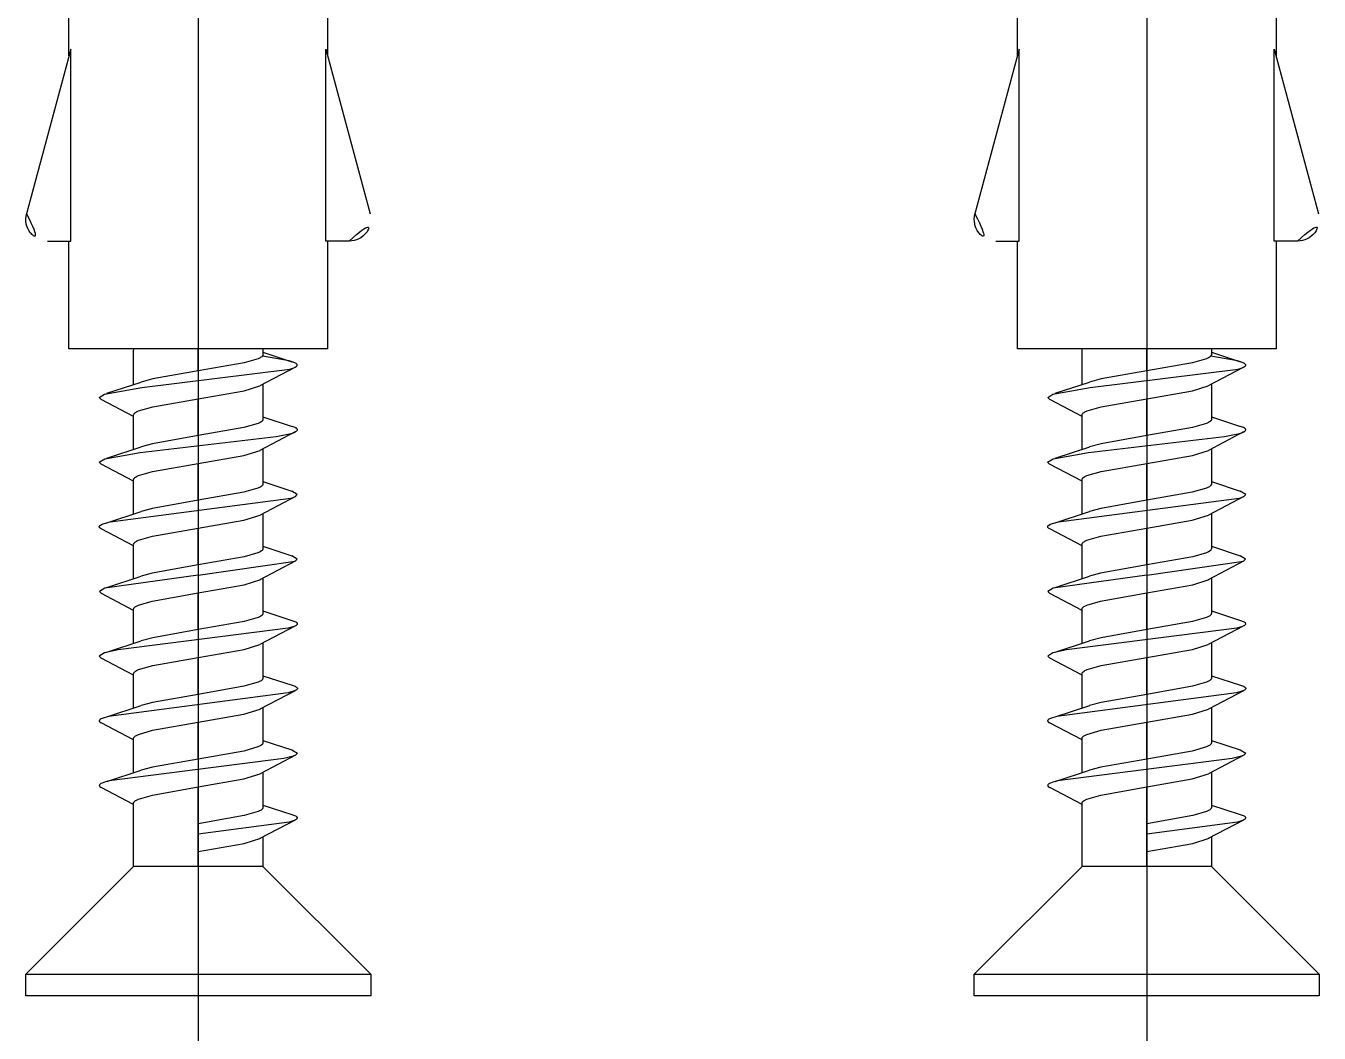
# Model space of a CAD drawing. Extents: x 16296677030 to 16296678045, y -37409617949 to -37409617205.
# Drawn here: x 16296677206.31 to 16296677236.31, y -37409617334.75 to -37409617311.39 of the extents above; entities that cross this region are included whole.
import ezdxf

# ---------------------------------------------------------------- set-up
doc = ezdxf.new("R2010")
doc.units = 0
doc.header["$LTSCALE"] = 10
doc.header["$MEASUREMENT"] = 0
doc.linetypes.add('CENTER', pattern=[50.8, 31.75, -6.35, 6.35, -6.35])
doc.layers.get('0').update_dxf_attribs({"linetype": 'CONTINUOUS'})
doc.layers.add('IGES_LEVEL_0_-_VISIBLE', color=253, linetype='CONTINUOUS')
doc.layers.add('IGES_LEVEL_0_-_VISIBLETAN2', color=253, linetype='CONTINUOUS')

msp = doc.modelspace()

# ---------------------------------------------------------------- linework, layer by layer
at = {"color": 1, "linetype": 'CENTER'}
for p, q in [((16296677210.305361, -37409617283.885437), (16296677210.305361, -37409617379.27626)), ((16296677232.305361, -37409617283.885437), (16296677232.305361, -37409617379.27626))]:
    msp.add_line(p, q, dxfattribs=at)
at = {"layer": 'IGES_LEVEL_0_-_VISIBLE', "color": 0}
for p, q in [((16296677207.305361, -37409617312.087547), (16296677207.305361, -37409617307.885437)), ((16296677229.305361, -37409617312.087547), (16296677229.305361, -37409617307.885437)), ((16296677213.305361, -37409617309.885437), (16296677213.305361, -37409617312.087563)), ((16296677235.305361, -37409617309.885437), (16296677235.305361, -37409617312.087563)), ((16296677207.347321, -37409617311.930962), (16296677206.322399, -37409617315.756027)), ((16296677207.347321, -37409617316.385437), (16296677207.347321, -37409617311.930962)), ((16296677213.263399, -37409617311.930962), (16296677214.288321, -37409617315.756027)), ((16296677213.263399, -37409617316.385437), (16296677213.263399, -37409617311.930962)), ((16296677229.347321, -37409617311.930962), (16296677228.322399, -37409617315.756027)), ((16296677229.347321, -37409617316.385437), (16296677229.347321, -37409617311.930962)), ((16296677235.263399, -37409617311.930962), (16296677236.288321, -37409617315.756027)), ((16296677235.263399, -37409617316.385437), (16296677235.263399, -37409617311.930962)), ((16296677206.805361, -37409617316.385468), (16296677207.347321, -37409617316.385437)), ((16296677207.305361, -37409617318.885437), (16296677207.305361, -37409617316.385437)), ((16296677213.805361, -37409617316.385452), (16296677213.263399, -37409617316.385437)), ((16296677213.305361, -37409617316.385437), (16296677213.305361, -37409617318.885437)), ((16296677228.805361, -37409617316.385468), (16296677229.347321, -37409617316.385437)), ((16296677229.305361, -37409617318.885437), (16296677229.305361, -37409617316.385437)), ((16296677235.805361, -37409617316.385452), (16296677235.263399, -37409617316.385437)), ((16296677235.305361, -37409617316.385437), (16296677235.305361, -37409617318.885437)), ((16296677213.305361, -37409617318.885437), (16296677207.305361, -37409617318.885437)), ((16296677208.805361, -37409617319.713257), (16296677208.805361, -37409617318.917427)), ((16296677208.80537, -37409617318.917068), (16296677208.81881, -37409617318.885437)), ((16296677211.805361, -37409617318.885437), (16296677211.805361, -37409617319.020447)), ((16296677211.805361, -37409617318.961937), (16296677212.478279, -37409617319.181)), ((16296677235.305361, -37409617318.885437), (16296677229.305361, -37409617318.885437)), ((16296677230.805361, -37409617319.713257), (16296677230.805361, -37409617318.917427)), ((16296677230.80537, -37409617318.917068), (16296677230.81881, -37409617318.885437)), ((16296677233.805361, -37409617318.885437), (16296677233.805361, -37409617319.020447)), ((16296677233.805361, -37409617318.961937), (16296677234.478279, -37409617319.181)), ((16296677212.540819, -37409617319.315979), (16296677211.73399, -37409617319.740761)), ((16296677234.540819, -37409617319.315979), (16296677233.733999, -37409617319.740761)), ((16296677208.18289, -37409617319.915207), (16296677208.97909, -37409617319.654869)), ((16296677230.18289, -37409617319.915207), (16296677230.97909, -37409617319.654869)), ((16296677211.805361, -37409617319.702667), (16296677211.805361, -37409617320.520432)), ((16296677233.805361, -37409617319.702667), (16296677233.805361, -37409617320.520432)), ((16296677208.805361, -37409617320.452507), (16296677208.05525, -37409617320.058197)), ((16296677230.805361, -37409617320.452507), (16296677230.05525, -37409617320.058197)), ((16296677208.805361, -37409617321.213478), (16296677208.805361, -37409617320.417442)), ((16296677211.805361, -37409617320.462418), (16296677212.47896, -37409617320.681877)), ((16296677230.805361, -37409617321.213478), (16296677230.805361, -37409617320.417442)), ((16296677233.805361, -37409617320.462418), (16296677234.47896, -37409617320.681877)), ((16296677212.549971, -37409617320.811501), (16296677211.73609, -37409617321.239281)), ((16296677234.549971, -37409617320.811501), (16296677233.73609, -37409617321.239281)), ((16296677208.183701, -37409617321.415619), (16296677208.983259, -37409617321.153519)), ((16296677230.183701, -37409617321.415619), (16296677230.983259, -37409617321.153519)), ((16296677211.805361, -37409617321.202347), (16296677211.805361, -37409617322.020439)), ((16296677233.805361, -37409617321.202347), (16296677233.805361, -37409617322.020439)), ((16296677208.805361, -37409617321.952957), (16296677208.051571, -37409617321.557449)), ((16296677230.805361, -37409617321.952957), (16296677230.051571, -37409617321.557449)), ((16296677208.805361, -37409617322.712898), (16296677208.805361, -37409617321.917427)), ((16296677211.805361, -37409617321.962151), (16296677212.47368, -37409617322.180397)), ((16296677230.805361, -37409617322.712898), (16296677230.805361, -37409617321.917427)), ((16296677233.805361, -37409617321.962151), (16296677234.47368, -37409617322.180397)), ((16296677212.557819, -37409617322.308563), (16296677211.73831, -37409617322.738922)), ((16296677234.557819, -37409617322.308563), (16296677233.738319, -37409617322.738922)), ((16296677208.181391, -37409617322.915878), (16296677208.98115, -37409617322.653709)), ((16296677230.181391, -37409617322.915878), (16296677230.98115, -37409617322.653709)), ((16296677211.805361, -37409617322.703217), (16296677211.805361, -37409617323.520439)), ((16296677233.805361, -37409617322.703217), (16296677233.805361, -37409617323.520439)), ((16296677208.805361, -37409617323.453789), (16296677208.05546, -37409617323.059486)), ((16296677230.805361, -37409617323.453789), (16296677230.05547, -37409617323.059486)), ((16296677208.805361, -37409617324.212822), (16296677208.805361, -37409617323.417442)), ((16296677211.805361, -37409617323.461807), (16296677212.47604, -37409617323.680351)), ((16296677230.805361, -37409617324.212822), (16296677230.805361, -37409617323.417442)), ((16296677233.805361, -37409617323.461807), (16296677234.47604, -37409617323.680351)), ((16296677210.305361, -37409617324.135437), (16296677212.553129, -37409617323.809402)), ((16296677212.55402, -37409617323.80941), (16296677211.73448, -37409617324.240768)), ((16296677232.30537, -37409617324.135437), (16296677234.553129, -37409617323.809402)), ((16296677234.55402, -37409617323.80941), (16296677233.73448, -37409617324.240768)), ((16296677210.305361, -37409617324.135437), (16296677208.13726, -37409617324.430023)), ((16296677208.18215, -37409617324.415413), (16296677208.979259, -37409617324.154343)), ((16296677232.30537, -37409617324.135437), (16296677230.13726, -37409617324.430023)), ((16296677230.18215, -37409617324.415413), (16296677230.979259, -37409617324.154343)), ((16296677211.805361, -37409617324.202942), (16296677211.805361, -37409617325.020447)), ((16296677233.805361, -37409617324.202942), (16296677233.805361, -37409617325.020447)), ((16296677208.805361, -37409617324.95369), (16296677208.056311, -37409617324.559563)), ((16296677230.805361, -37409617324.95369), (16296677230.056311, -37409617324.559563)), ((16296677208.805361, -37409617325.713257), (16296677208.805361, -37409617324.917427)), ((16296677211.805361, -37409617324.961937), (16296677212.478279, -37409617325.181)), ((16296677230.805361, -37409617325.713257), (16296677230.805361, -37409617324.917427)), ((16296677233.805361, -37409617324.961937), (16296677234.478279, -37409617325.181)), ((16296677212.54216, -37409617325.315277), (16296677211.73399, -37409617325.740761)), ((16296677234.54217, -37409617325.315277), (16296677233.733999, -37409617325.740761)), ((16296677208.18281, -37409617325.915237), (16296677208.97909, -37409617325.654869)), ((16296677230.18281, -37409617325.915237), (16296677230.97909, -37409617325.654869)), ((16296677211.805361, -37409617325.702667), (16296677211.805361, -37409617326.520432)), ((16296677233.805361, -37409617325.702667), (16296677233.805361, -37409617326.520432)), ((16296677208.805361, -37409617326.452507), (16296677208.05525, -37409617326.058197)), ((16296677230.805361, -37409617326.452507), (16296677230.05525, -37409617326.058197)), ((16296677208.805361, -37409617327.213478), (16296677208.805361, -37409617326.417442)), ((16296677211.805361, -37409617326.462418), (16296677212.47896, -37409617326.681877)), ((16296677230.805361, -37409617327.213478), (16296677230.805361, -37409617326.417442)), ((16296677233.805361, -37409617326.462418), (16296677234.47896, -37409617326.681877)), ((16296677212.54949, -37409617326.811752), (16296677211.73609, -37409617327.239281)), ((16296677234.54949, -37409617326.811752), (16296677233.73609, -37409617327.239281)), ((16296677208.183821, -37409617327.415581), (16296677208.983259, -37409617327.153519)), ((16296677230.183821, -37409617327.415581), (16296677230.983259, -37409617327.153519)), ((16296677211.805361, -37409617327.202347), (16296677211.805361, -37409617328.020439)), ((16296677233.805361, -37409617327.202347), (16296677233.805361, -37409617328.020439)), ((16296677208.805361, -37409617327.952957), (16296677208.051571, -37409617327.557449)), ((16296677230.805361, -37409617327.952957), (16296677230.051571, -37409617327.557449)), ((16296677208.805361, -37409617328.712898), (16296677208.805361, -37409617327.917427)), ((16296677211.805361, -37409617327.962151), (16296677212.47368, -37409617328.180397)), ((16296677230.805361, -37409617328.712898), (16296677230.805361, -37409617327.917427)), ((16296677233.805361, -37409617327.962151), (16296677234.47368, -37409617328.180397)), ((16296677212.558109, -37409617328.308411), (16296677211.73831, -37409617328.738922)), ((16296677234.558109, -37409617328.308411), (16296677233.738319, -37409617328.738922)), ((16296677208.1817, -37409617328.915779), (16296677208.98115, -37409617328.653709)), ((16296677230.181709, -37409617328.915779), (16296677230.98115, -37409617328.653709)), ((16296677211.805361, -37409617328.703217), (16296677211.805361, -37409617329.520432)), ((16296677233.805361, -37409617328.703217), (16296677233.805361, -37409617329.520432)), ((16296677208.805361, -37409617329.453789), (16296677208.05546, -37409617329.059486)), ((16296677230.805361, -37409617329.453789), (16296677230.05547, -37409617329.059486)), ((16296677208.805361, -37409617330.885437), (16296677208.805361, -37409617329.417442)), ((16296677211.805361, -37409617329.461807), (16296677212.47604, -37409617329.680351)), ((16296677230.805361, -37409617330.885437), (16296677230.805361, -37409617329.417442)), ((16296677233.805361, -37409617329.461807), (16296677234.47604, -37409617329.680351)), ((16296677210.305361, -37409617329.895439), (16296677210.305889, -37409617330.135437)), ((16296677210.305361, -37409617330.542427), (16296677210.305361, -37409617329.895439)), ((16296677212.55402, -37409617329.80941), (16296677211.73448, -37409617330.240768)), ((16296677232.305361, -37409617329.895439), (16296677232.305889, -37409617330.135437)), ((16296677232.305361, -37409617330.542427), (16296677232.305361, -37409617329.895439)), ((16296677234.55402, -37409617329.80941), (16296677233.73448, -37409617330.240768)), ((16296677210.305889, -37409617330.135437), (16296677210.305361, -37409617330.542427)), ((16296677232.305889, -37409617330.135437), (16296677232.305361, -37409617330.542427)), ((16296677211.805361, -37409617330.202942), (16296677211.805361, -37409617330.885437)), ((16296677233.805361, -37409617330.202942), (16296677233.805361, -37409617330.885437)), ((16296677206.305361, -37409617333.385437), (16296677208.805361, -37409617330.885437)), ((16296677210.305361, -37409617330.885437), (16296677208.805361, -37409617330.885437)), ((16296677211.805361, -37409617330.885437), (16296677210.305361, -37409617330.885437)), ((16296677211.805361, -37409617330.885437), (16296677214.305361, -37409617333.385437)), ((16296677228.305361, -37409617333.385437), (16296677230.805361, -37409617330.885437)), ((16296677232.305361, -37409617330.885437), (16296677230.805361, -37409617330.885437)), ((16296677233.805361, -37409617330.885437), (16296677232.305361, -37409617330.885437)), ((16296677233.805361, -37409617330.885437), (16296677236.305361, -37409617333.385437)), ((16296677206.305361, -37409617333.885437), (16296677206.305361, -37409617333.385437)), ((16296677206.305361, -37409617333.385437), (16296677214.305361, -37409617333.385437)), ((16296677214.305361, -37409617333.385437), (16296677214.305361, -37409617333.885437)), ((16296677228.305361, -37409617333.885437), (16296677228.305361, -37409617333.385437)), ((16296677228.305361, -37409617333.385437), (16296677236.305361, -37409617333.385437)), ((16296677236.305361, -37409617333.385437), (16296677236.305361, -37409617333.885437)), ((16296677214.305361, -37409617333.885437), (16296677206.305361, -37409617333.885437)), ((16296677236.305361, -37409617333.885437), (16296677228.305361, -37409617333.885437))]:
    msp.add_line(p, q, dxfattribs=at)
for points in [[(16296677208.131041, -37409617319.931892), (16296677208.99192, -37409617319.780731), (16296677212.42944, -37409617319.354156), (16296677212.495211, -37409617319.334137), (16296677212.55825, -37409617319.307083), (16296677212.575701, -37409617319.296837), (16296677212.583799, -37409617319.290779), (16296677212.591221, -37409617319.283783), (16296677212.594851, -37409617319.279533), (16296677212.598, -37409617319.274986), (16296677212.601299, -37409617319.267677), (16296677212.60191, -37409617319.265137), (16296677212.60227, -37409617319.26149), (16296677212.6021, -37409617319.257782), (16296677212.601431, -37409617319.254066), (16296677212.600321, -37409617319.250389), (16296677212.598829, -37409617319.246773), (16296677212.597, -37409617319.243263), (16296677212.59251, -37409617319.23674), (16296677212.585581, -37409617319.229553), (16296677212.577709, -37409617319.223549), (16296677212.56031, -37409617319.213753), (16296677212.506399, -37409617319.190239), (16296677212.412371, -37409617319.161987), (16296677211.791241, -37409617319.053337)], [(16296677211.805361, -37409617319.020447), (16296677211.80534, -37409617319.021843), (16296677211.80467, -37409617319.027733), (16296677211.80311, -37409617319.033577), (16296677211.800659, -37409617319.039436), (16296677211.797331, -37409617319.045273), (16296677211.793119, -37409617319.051079), (16296677211.78804, -37409617319.056877), (16296677211.77528, -37409617319.068459), (16296677211.759121, -37409617319.079987), (16296677211.73959, -37409617319.091492), (16296677211.690651, -37409617319.114449), (16296677211.370199, -37409617319.20694), (16296677210.305361, -37409617319.395439)], [(16296677230.131041, -37409617319.931892), (16296677230.99192, -37409617319.780731), (16296677234.42944, -37409617319.354156), (16296677234.495211, -37409617319.334137), (16296677234.55825, -37409617319.307083), (16296677234.575701, -37409617319.296837), (16296677234.583799, -37409617319.290779), (16296677234.591221, -37409617319.283783), (16296677234.594851, -37409617319.279533), (16296677234.598, -37409617319.274986), (16296677234.601299, -37409617319.267677), (16296677234.60191, -37409617319.265137), (16296677234.60227, -37409617319.26149), (16296677234.6021, -37409617319.257782), (16296677234.601431, -37409617319.254066), (16296677234.600321, -37409617319.250389), (16296677234.598829, -37409617319.246773), (16296677234.597, -37409617319.243263), (16296677234.59251, -37409617319.23674), (16296677234.585581, -37409617319.229553), (16296677234.577709, -37409617319.223549), (16296677234.56031, -37409617319.213753), (16296677234.506399, -37409617319.190239), (16296677234.412371, -37409617319.161987), (16296677233.791241, -37409617319.053337)], [(16296677233.805361, -37409617319.020447), (16296677233.80534, -37409617319.021843), (16296677233.80467, -37409617319.027733), (16296677233.80311, -37409617319.033577), (16296677233.800659, -37409617319.039436), (16296677233.797331, -37409617319.045273), (16296677233.793119, -37409617319.051079), (16296677233.78804, -37409617319.056877), (16296677233.77528, -37409617319.068459), (16296677233.759121, -37409617319.079987), (16296677233.73959, -37409617319.091492), (16296677233.690651, -37409617319.114449), (16296677233.370199, -37409617319.20694), (16296677232.305361, -37409617319.395439)], [(16296677210.305361, -37409617319.395439), (16296677209.252131, -37409617319.581268), (16296677208.97756, -37409617319.654922)], [(16296677232.305361, -37409617319.395439), (16296677231.252131, -37409617319.581268), (16296677230.97756, -37409617319.654922)], [(16296677208.05584, -37409617320.058182), (16296677208.008551, -37409617320.010437), (16296677208.13047, -37409617319.932068)], [(16296677210.305361, -37409617320.042427), (16296677211.370199, -37409617319.853943), (16296677211.735029, -37409617319.740929)], [(16296677230.05584, -37409617320.058182), (16296677230.008551, -37409617320.010437), (16296677230.13047, -37409617319.932068)], [(16296677232.305361, -37409617320.042427), (16296677233.370199, -37409617319.853943), (16296677233.735029, -37409617319.740929)], [(16296677208.805361, -37409617320.417511), (16296677208.80582, -37409617320.41153), (16296677208.80722, -37409617320.405563), (16296677208.809549, -37409617320.399597), (16296677208.812799, -37409617320.393646), (16296677208.816971, -37409617320.387711), (16296677208.822041, -37409617320.38179), (16296677208.834909, -37409617320.369957), (16296677208.85133, -37409617320.35817), (16296677208.871269, -37409617320.346397), (16296677208.921471, -37409617320.322884), (16296677209.252131, -37409617320.228271), (16296677210.305361, -37409617320.042427)], [(16296677230.805361, -37409617320.417511), (16296677230.80582, -37409617320.41153), (16296677230.80722, -37409617320.405563), (16296677230.809549, -37409617320.399597), (16296677230.812799, -37409617320.393646), (16296677230.816971, -37409617320.387711), (16296677230.822041, -37409617320.38179), (16296677230.834909, -37409617320.369957), (16296677230.85133, -37409617320.35817), (16296677230.871269, -37409617320.346397), (16296677230.921471, -37409617320.322884), (16296677231.252131, -37409617320.228271), (16296677232.305361, -37409617320.042427)], [(16296677211.805361, -37409617320.520432), (16296677211.804899, -37409617320.52639), (16296677211.80352, -37409617320.532333), (16296677211.80122, -37409617320.538261), (16296677211.79801, -37409617320.544167), (16296677211.793909, -37409617320.550056), (16296677211.7889, -37409617320.555946), (16296677211.776239, -37409617320.567673), (16296677211.760059, -37409617320.579353), (16296677211.740431, -37409617320.591011), (16296677211.69101, -37409617320.614273), (16296677211.36529, -37409617320.708054), (16296677210.305361, -37409617320.895439)], [(16296677233.805361, -37409617320.520432), (16296677233.804899, -37409617320.52639), (16296677233.80352, -37409617320.532333), (16296677233.80122, -37409617320.538261), (16296677233.798019, -37409617320.544167), (16296677233.793909, -37409617320.550056), (16296677233.7889, -37409617320.555946), (16296677233.776239, -37409617320.567673), (16296677233.760059, -37409617320.579353), (16296677233.740431, -37409617320.591011), (16296677233.69101, -37409617320.614273), (16296677233.36529, -37409617320.708054), (16296677232.305361, -37409617320.895439)], [(16296677208.134689, -37409617321.431236), (16296677208.95435, -37409617321.285492), (16296677212.11068, -37409617320.919647), (16296677212.45969, -37409617320.844437), (16296677212.50992, -37409617320.828163), (16296677212.558611, -37409617320.807457), (16296677212.5793, -37409617320.795441), (16296677212.58847, -37409617320.78791), (16296677212.5926, -37409617320.783607), (16296677212.596359, -37409617320.778877), (16296677212.59973, -37409617320.77356), (16296677212.60331, -37409617320.765053), (16296677212.60425, -37409617320.759247), (16296677212.60417, -37409617320.756393), (16296677212.60358, -37409617320.75312), (16296677212.60248, -37409617320.749924), (16296677212.60095, -37409617320.746811), (16296677212.599051, -37409617320.743797), (16296677212.594391, -37409617320.738091), (16296677212.58902, -37409617320.732857), (16296677212.58009, -37409617320.7257), (16296677212.57074, -37409617320.719597), (16296677212.5511, -37409617320.709396), (16296677212.478991, -37409617320.681801)], [(16296677210.305361, -37409617320.895439), (16296677209.24601, -37409617321.082642), (16296677208.98188, -37409617321.15345)], [(16296677230.134689, -37409617321.431236), (16296677230.95435, -37409617321.285492), (16296677234.11068, -37409617320.919647), (16296677234.45969, -37409617320.844437), (16296677234.50992, -37409617320.828163), (16296677234.558611, -37409617320.807457), (16296677234.5793, -37409617320.795441), (16296677234.58847, -37409617320.78791), (16296677234.5926, -37409617320.783607), (16296677234.596359, -37409617320.778877), (16296677234.59973, -37409617320.77356), (16296677234.60331, -37409617320.765053), (16296677234.60425, -37409617320.759247), (16296677234.60417, -37409617320.756393), (16296677234.60358, -37409617320.75312), (16296677234.602489, -37409617320.749924), (16296677234.60095, -37409617320.746811), (16296677234.599051, -37409617320.743797), (16296677234.594391, -37409617320.738091), (16296677234.58902, -37409617320.732857), (16296677234.58009, -37409617320.7257), (16296677234.57074, -37409617320.719597), (16296677234.5511, -37409617320.709396), (16296677234.478991, -37409617320.681801)], [(16296677232.305361, -37409617320.895439), (16296677231.24601, -37409617321.082642), (16296677230.98188, -37409617321.15345)], [(16296677208.051611, -37409617321.557381), (16296677208.00663, -37409617321.510437), (16296677208.134649, -37409617321.431259)], [(16296677210.305361, -37409617321.542427), (16296677211.36529, -37409617321.355042), (16296677211.738001, -37409617321.239326)], [(16296677230.051611, -37409617321.557381), (16296677230.00663, -37409617321.510437), (16296677230.134649, -37409617321.431259)], [(16296677232.305361, -37409617321.542427), (16296677233.36529, -37409617321.355042), (16296677233.738001, -37409617321.239326)], [(16296677208.805361, -37409617321.917427), (16296677208.80583, -37409617321.911499), (16296677208.807211, -37409617321.905579), (16296677208.809509, -37409617321.899673), (16296677208.812719, -37409617321.893768), (16296677208.816839, -37409617321.887878), (16296677208.82185, -37409617321.882004), (16296677208.83453, -37409617321.870262), (16296677208.850731, -37409617321.858559), (16296677208.87039, -37409617321.846878), (16296677208.91987, -37409617321.823547), (16296677209.24601, -37409617321.729637), (16296677210.305361, -37409617321.542427)], [(16296677230.805361, -37409617321.917427), (16296677230.80583, -37409617321.911499), (16296677230.807211, -37409617321.905579), (16296677230.809509, -37409617321.899673), (16296677230.812731, -37409617321.893768), (16296677230.816839, -37409617321.887878), (16296677230.82185, -37409617321.882004), (16296677230.834539, -37409617321.870262), (16296677230.850731, -37409617321.858559), (16296677230.87039, -37409617321.846878), (16296677230.91987, -37409617321.823547), (16296677231.24601, -37409617321.729637), (16296677232.305361, -37409617321.542427)], [(16296677211.805361, -37409617322.020264), (16296677211.80492, -37409617322.026253), (16296677211.803539, -37409617322.032227), (16296677211.80122, -37409617322.038193), (16296677211.79797, -37409617322.044144), (16296677211.79381, -37409617322.050087), (16296677211.788731, -37409617322.056023), (16296677211.775869, -37409617322.067848), (16296677211.75942, -37409617322.079643), (16296677211.73946, -37409617322.091423), (16296677211.68919, -37409617322.114937), (16296677211.357889, -37409617322.209709), (16296677210.305361, -37409617322.395439)], [(16296677233.805361, -37409617322.020264), (16296677233.80492, -37409617322.026253), (16296677233.803539, -37409617322.032227), (16296677233.80122, -37409617322.038193), (16296677233.79797, -37409617322.044144), (16296677233.79381, -37409617322.050087), (16296677233.788731, -37409617322.056023), (16296677233.775869, -37409617322.067848), (16296677233.75942, -37409617322.079643), (16296677233.73946, -37409617322.091423), (16296677233.68919, -37409617322.114937), (16296677233.357889, -37409617322.209709), (16296677232.305361, -37409617322.395439)], [(16296677208.05534, -37409617323.059731), (16296677208.03001, -37409617323.044121), (16296677208.02244, -37409617323.037628), (16296677208.017759, -37409617323.032753), (16296677208.012011, -37409617323.024567), (16296677208.009569, -37409617323.018593), (16296677208.00872, -37409617323.013039), (16296677208.008751, -37409617323.010597), (16296677208.009439, -37409617323.005692), (16296677208.01088, -37409617323.000877), (16296677208.012939, -37409617322.996323), (16296677208.01511, -37409617322.992683), (16296677208.017611, -37409617322.989319), (16296677208.023411, -37409617322.983276), (16296677208.03706, -37409617322.973129), (16296677208.077351, -37409617322.951683), (16296677208.11993, -37409617322.935364), (16296677208.25709, -37409617322.898033), (16296677212.45269, -37409617322.347343), (16296677212.506149, -37409617322.330223), (16296677212.55781, -37409617322.308411)], [(16296677210.305361, -37409617322.395439), (16296677209.24015, -37409617322.583961), (16296677208.98115, -37409617322.653702)], [(16296677212.557819, -37409617322.308403), (16296677212.60252, -37409617322.260437), (16296677212.47366, -37409617322.180473)], [(16296677230.05534, -37409617323.059731), (16296677230.03001, -37409617323.044121), (16296677230.02244, -37409617323.037628), (16296677230.017771, -37409617323.032753), (16296677230.012011, -37409617323.024567), (16296677230.009569, -37409617323.018593), (16296677230.00872, -37409617323.013039), (16296677230.008751, -37409617323.010597), (16296677230.009439, -37409617323.005692), (16296677230.01088, -37409617323.000877), (16296677230.012939, -37409617322.996323), (16296677230.01511, -37409617322.992683), (16296677230.017611, -37409617322.989319), (16296677230.023411, -37409617322.983276), (16296677230.03706, -37409617322.973129), (16296677230.077351, -37409617322.951683), (16296677230.11993, -37409617322.935364), (16296677230.25709, -37409617322.898033), (16296677234.45269, -37409617322.347343), (16296677234.506161, -37409617322.330223), (16296677234.55781, -37409617322.308411)], [(16296677232.305361, -37409617322.395439), (16296677231.24015, -37409617322.583961), (16296677230.98115, -37409617322.653702)], [(16296677234.557819, -37409617322.308403), (16296677234.60253, -37409617322.260437), (16296677234.47366, -37409617322.180473)], [(16296677210.305361, -37409617323.042427), (16296677211.357889, -37409617322.856697), (16296677211.738371, -37409617322.739014)], [(16296677232.305361, -37409617323.042427), (16296677233.357889, -37409617322.856697), (16296677233.738371, -37409617322.739014)], [(16296677208.80538, -37409617323.416237), (16296677208.806021, -37409617323.410378), (16296677208.80755, -37409617323.404533), (16296677208.80998, -37409617323.398697), (16296677208.81329, -37409617323.392883), (16296677208.817471, -37409617323.38707), (16296677208.822531, -37409617323.381271), (16296677208.835239, -37409617323.369698), (16296677208.85137, -37409617323.358147), (16296677208.870859, -37409617323.346619), (16296677208.91975, -37409617323.323593), (16296677209.24015, -37409617323.230957), (16296677210.305361, -37409617323.042427)], [(16296677230.80538, -37409617323.416237), (16296677230.806021, -37409617323.410378), (16296677230.80755, -37409617323.404533), (16296677230.80998, -37409617323.398697), (16296677230.81329, -37409617323.392883), (16296677230.817471, -37409617323.38707), (16296677230.822531, -37409617323.381271), (16296677230.835239, -37409617323.369698), (16296677230.85137, -37409617323.358147), (16296677230.870859, -37409617323.346619), (16296677230.91975, -37409617323.323593), (16296677231.24015, -37409617323.230957), (16296677232.305361, -37409617323.042427)], [(16296677211.805361, -37409617323.523064), (16296677211.804529, -37409617323.528893), (16296677211.80283, -37409617323.534698), (16296677211.800249, -37409617323.540489), (16296677211.79681, -37409617323.546257), (16296677211.792509, -37409617323.552017), (16296677211.78735, -37409617323.557777), (16296677211.7745, -37409617323.569237), (16296677211.738819, -37409617323.592056), (16296677211.69014, -37409617323.614807), (16296677211.37302, -37409617323.706421), (16296677210.305531, -37409617323.895439)], [(16296677233.805361, -37409617323.523064), (16296677233.804529, -37409617323.528893), (16296677233.80283, -37409617323.534698), (16296677233.800249, -37409617323.540489), (16296677233.79681, -37409617323.546257), (16296677233.792509, -37409617323.552017), (16296677233.78735, -37409617323.557777), (16296677233.7745, -37409617323.569237), (16296677233.738819, -37409617323.592056), (16296677233.69014, -37409617323.614807), (16296677233.37302, -37409617323.706421), (16296677232.305531, -37409617323.895439)], [(16296677210.305531, -37409617323.895439), (16296677209.23716, -37409617324.084587), (16296677208.97925, -37409617324.154312)], [(16296677212.553829, -37409617323.809036), (16296677212.60042, -37409617323.760437), (16296677212.47596, -37409617323.680603)], [(16296677232.305531, -37409617323.895439), (16296677231.23716, -37409617324.084587), (16296677230.97925, -37409617324.154312)], [(16296677234.553829, -37409617323.809036), (16296677234.60042, -37409617323.760437), (16296677234.47596, -37409617323.680603)], [(16296677208.13641, -37409617324.43029), (16296677208.010361, -37409617324.510437), (16296677208.056511, -37409617324.559174)], [(16296677210.305361, -37409617324.542427), (16296677211.372881, -37409617324.35334), (16296677211.752569, -37409617324.231102)], [(16296677230.13641, -37409617324.43029), (16296677230.010361, -37409617324.510437), (16296677230.056511, -37409617324.559174)], [(16296677232.305361, -37409617324.542427), (16296677233.372881, -37409617324.35334), (16296677233.752569, -37409617324.231102)], [(16296677208.80537, -37409617324.917084), (16296677208.80587, -37409617324.911217), (16296677208.80728, -37409617324.905357), (16296677208.80958, -37409617324.899529), (16296677208.812759, -37409617324.893707), (16296677208.81683, -37409617324.887894), (16296677208.82177, -37409617324.882088), (16296677208.83424, -37409617324.870499), (16296677208.85014, -37409617324.85894), (16296677208.869419, -37409617324.847397), (16296677208.917891, -37409617324.824371), (16296677209.237009, -37409617324.731667), (16296677210.305361, -37409617324.542427)], [(16296677230.80537, -37409617324.917084), (16296677230.80587, -37409617324.911217), (16296677230.80728, -37409617324.905357), (16296677230.80958, -37409617324.899529), (16296677230.812759, -37409617324.893707), (16296677230.81683, -37409617324.887894), (16296677230.82177, -37409617324.882088), (16296677230.83424, -37409617324.870499), (16296677230.85014, -37409617324.85894), (16296677230.869419, -37409617324.847397), (16296677230.917891, -37409617324.824371), (16296677231.237009, -37409617324.731667), (16296677232.305361, -37409617324.542427)], [(16296677211.805361, -37409617325.020447), (16296677211.80534, -37409617325.021843), (16296677211.80467, -37409617325.027733), (16296677211.80311, -37409617325.033577), (16296677211.800659, -37409617325.039436), (16296677211.797331, -37409617325.045273), (16296677211.793119, -37409617325.051079), (16296677211.78804, -37409617325.056877), (16296677211.77528, -37409617325.068459), (16296677211.759121, -37409617325.079987), (16296677211.73959, -37409617325.091492), (16296677211.690651, -37409617325.114449), (16296677211.370199, -37409617325.20694), (16296677210.305361, -37409617325.395439)], [(16296677233.805361, -37409617325.020447), (16296677233.80534, -37409617325.021843), (16296677233.80467, -37409617325.027733), (16296677233.80311, -37409617325.033577), (16296677233.800659, -37409617325.039436), (16296677233.797331, -37409617325.045273), (16296677233.793119, -37409617325.051079), (16296677233.78804, -37409617325.056877), (16296677233.77528, -37409617325.068459), (16296677233.759121, -37409617325.079987), (16296677233.73959, -37409617325.091492), (16296677233.690651, -37409617325.114449), (16296677233.370199, -37409617325.20694), (16296677232.305361, -37409617325.395439)], [(16296677212.47835, -37409617325.180794), (16296677212.542391, -37409617325.205063), (16296677212.565981, -37409617325.216507), (16296677212.577089, -37409617325.223648), (16296677212.58761, -37409617325.232483), (16296677212.59284, -37409617325.238022), (16296677212.59738, -37409617325.244034), (16296677212.59923, -37409617325.247169), (16296677212.600719, -37409617325.250359), (16296677212.60236, -37409617325.256828), (16296677212.60239, -37409617325.260307), (16296677212.601851, -37409617325.263771), (16296677212.600809, -37409617325.267189), (16296677212.59934, -37409617325.270561), (16296677212.59535, -37409617325.277077), (16296677212.59045, -37409617325.28318), (16296677212.58396, -37409617325.289841), (16296677212.57699, -37409617325.295807), (16296677212.561859, -37409617325.306023), (16296677212.52858, -37409617325.321663), (16296677212.39299, -37409617325.363197), (16296677208.44865, -37409617325.860474), (16296677208.130831, -37409617325.931931)], [(16296677210.305361, -37409617325.395439), (16296677209.252131, -37409617325.581268), (16296677208.97756, -37409617325.654922)], [(16296677234.47835, -37409617325.180794), (16296677234.542391, -37409617325.205063), (16296677234.565981, -37409617325.216507), (16296677234.577089, -37409617325.223648), (16296677234.58761, -37409617325.232483), (16296677234.59284, -37409617325.238022), (16296677234.59738, -37409617325.244034), (16296677234.59923, -37409617325.247169), (16296677234.600719, -37409617325.250359), (16296677234.602369, -37409617325.256828), (16296677234.60239, -37409617325.260307), (16296677234.601851, -37409617325.263771), (16296677234.600809, -37409617325.267189), (16296677234.59934, -37409617325.270561), (16296677234.59535, -37409617325.277077), (16296677234.59045, -37409617325.28318), (16296677234.58396, -37409617325.289841), (16296677234.57699, -37409617325.295807), (16296677234.561859, -37409617325.306023), (16296677234.52858, -37409617325.321663), (16296677234.39299, -37409617325.363197), (16296677230.44865, -37409617325.860474), (16296677230.130831, -37409617325.931931)], [(16296677232.305361, -37409617325.395439), (16296677231.252131, -37409617325.581268), (16296677230.97756, -37409617325.654922)], [(16296677208.130461, -37409617325.932037), (16296677208.00848, -37409617326.010437), (16296677208.05537, -37409617326.057983)], [(16296677210.305361, -37409617326.042427), (16296677211.370199, -37409617325.853943), (16296677211.735029, -37409617325.740929)], [(16296677230.130461, -37409617325.932037), (16296677230.00848, -37409617326.010437), (16296677230.05537, -37409617326.057983)], [(16296677232.305361, -37409617326.042427), (16296677233.370199, -37409617325.853943), (16296677233.735029, -37409617325.740929)], [(16296677208.805361, -37409617326.417511), (16296677208.80582, -37409617326.41153), (16296677208.80722, -37409617326.405563), (16296677208.809549, -37409617326.399597), (16296677208.812799, -37409617326.393646), (16296677208.816971, -37409617326.387711), (16296677208.822041, -37409617326.38179), (16296677208.834909, -37409617326.369957), (16296677208.85133, -37409617326.35817), (16296677208.871269, -37409617326.346397), (16296677208.921471, -37409617326.322884), (16296677209.252131, -37409617326.228271), (16296677210.305361, -37409617326.042427)], [(16296677230.805361, -37409617326.417511), (16296677230.80582, -37409617326.41153), (16296677230.80722, -37409617326.405563), (16296677230.809549, -37409617326.399597), (16296677230.812799, -37409617326.393646), (16296677230.816971, -37409617326.387711), (16296677230.822041, -37409617326.38179), (16296677230.834909, -37409617326.369957), (16296677230.85133, -37409617326.35817), (16296677230.871269, -37409617326.346397), (16296677230.921471, -37409617326.322884), (16296677231.252131, -37409617326.228271), (16296677232.305361, -37409617326.042427)], [(16296677211.805361, -37409617326.520432), (16296677211.804899, -37409617326.52639), (16296677211.80352, -37409617326.532333), (16296677211.80122, -37409617326.538261), (16296677211.79801, -37409617326.544167), (16296677211.793909, -37409617326.550056), (16296677211.7889, -37409617326.555946), (16296677211.776239, -37409617326.567673), (16296677211.760059, -37409617326.579353), (16296677211.740431, -37409617326.591011), (16296677211.69101, -37409617326.614273), (16296677211.36529, -37409617326.708054), (16296677210.305361, -37409617326.895439)], [(16296677233.805361, -37409617326.520432), (16296677233.804899, -37409617326.52639), (16296677233.80352, -37409617326.532333), (16296677233.80122, -37409617326.538261), (16296677233.798019, -37409617326.544167), (16296677233.793909, -37409617326.550056), (16296677233.7889, -37409617326.555946), (16296677233.776239, -37409617326.567673), (16296677233.760059, -37409617326.579353), (16296677233.740431, -37409617326.591011), (16296677233.69101, -37409617326.614273), (16296677233.36529, -37409617326.708054), (16296677232.305361, -37409617326.895439)], [(16296677212.478991, -37409617326.681793), (16296677212.551029, -37409617326.709282), (16296677212.57091, -37409617326.719803), (16296677212.58032, -37409617326.726013), (16296677212.589211, -37409617326.733101), (16296677212.59446, -37409617326.738167), (16296677212.59897, -37409617326.743668), (16296677212.60079, -37409617326.746582), (16296677212.603291, -37409617326.752731), (16296677212.603901, -37409617326.758797), (16296677212.602961, -37409617326.764633), (16296677212.602051, -37409617326.767548), (16296677212.599501, -37409617326.773308), (16296677212.596239, -37409617326.77877), (16296677212.590879, -37409617326.785751), (16296677212.584789, -37409617326.79187), (16296677212.578079, -37409617326.797234), (16296677212.57086, -37409617326.801941), (16296677212.538931, -37409617326.816643), (16296677212.391239, -37409617326.863632), (16296677208.22019, -37409617327.407341), (16296677208.07262, -37409617327.45401), (16296677208.04727, -37409617327.466026), (16296677208.035191, -37409617327.473541), (16296677208.023741, -37409617327.482597), (16296677208.017349, -37409617327.488899), (16296677208.01193, -37409617327.495773), (16296677208.0098, -37409617327.499382), (16296677208.008169, -37409617327.503067), (16296677208.006849, -37409617327.508751), (16296677208.006969, -37409617327.51371), (16296677208.00865, -37409617327.519783), (16296677208.010019, -37409617327.522751), (16296677208.013571, -37409617327.528488), (16296677208.0179, -37409617327.533783), (16296677208.02549, -37409617327.540863), (16296677208.05164, -37409617327.55732)], [(16296677210.305361, -37409617326.895439), (16296677209.24601, -37409617327.082642), (16296677208.98188, -37409617327.15345)], [(16296677234.478991, -37409617326.681793), (16296677234.551029, -37409617326.709282), (16296677234.57091, -37409617326.719803), (16296677234.58032, -37409617326.726013), (16296677234.589211, -37409617326.733101), (16296677234.59446, -37409617326.738167), (16296677234.59897, -37409617326.743668), (16296677234.60079, -37409617326.746582), (16296677234.603291, -37409617326.752731), (16296677234.603901, -37409617326.758797), (16296677234.602961, -37409617326.764633), (16296677234.602051, -37409617326.767548), (16296677234.599501, -37409617326.773308), (16296677234.596251, -37409617326.77877), (16296677234.590879, -37409617326.785751), (16296677234.584789, -37409617326.79187), (16296677234.578079, -37409617326.797234), (16296677234.57086, -37409617326.801941), (16296677234.538931, -37409617326.816643), (16296677234.391239, -37409617326.863632), (16296677230.22019, -37409617327.407341), (16296677230.07262, -37409617327.45401), (16296677230.04727, -37409617327.466026), (16296677230.0352, -37409617327.473541), (16296677230.023741, -37409617327.482597), (16296677230.017349, -37409617327.488899), (16296677230.01193, -37409617327.495773), (16296677230.0098, -37409617327.499382), (16296677230.008169, -37409617327.503067), (16296677230.006849, -37409617327.508751), (16296677230.006969, -37409617327.51371), (16296677230.00865, -37409617327.519783), (16296677230.010019, -37409617327.522751), (16296677230.013571, -37409617327.528488), (16296677230.0179, -37409617327.533783), (16296677230.02549, -37409617327.540863), (16296677230.05164, -37409617327.55732)], [(16296677232.305361, -37409617326.895439), (16296677231.24601, -37409617327.082642), (16296677230.98188, -37409617327.15345)], [(16296677210.305361, -37409617327.542427), (16296677211.36529, -37409617327.355042), (16296677211.738001, -37409617327.239326)], [(16296677232.305361, -37409617327.542427), (16296677233.36529, -37409617327.355042), (16296677233.738001, -37409617327.239326)], [(16296677208.805361, -37409617327.917427), (16296677208.80583, -37409617327.911499), (16296677208.807211, -37409617327.905579), (16296677208.809509, -37409617327.899673), (16296677208.812719, -37409617327.893768), (16296677208.816839, -37409617327.887878), (16296677208.82185, -37409617327.882004), (16296677208.83453, -37409617327.870262), (16296677208.850731, -37409617327.858559), (16296677208.87039, -37409617327.846878), (16296677208.91987, -37409617327.823547), (16296677209.24601, -37409617327.729637), (16296677210.305361, -37409617327.542427)], [(16296677230.805361, -37409617327.917427), (16296677230.80583, -37409617327.911499), (16296677230.807211, -37409617327.905579), (16296677230.809509, -37409617327.899673), (16296677230.812731, -37409617327.893768), (16296677230.816839, -37409617327.887878), (16296677230.82185, -37409617327.882004), (16296677230.834539, -37409617327.870262), (16296677230.850731, -37409617327.858559), (16296677230.87039, -37409617327.846878), (16296677230.91987, -37409617327.823547), (16296677231.24601, -37409617327.729637), (16296677232.305361, -37409617327.542427)], [(16296677211.805361, -37409617328.020264), (16296677211.80492, -37409617328.026253), (16296677211.803539, -37409617328.032227), (16296677211.80122, -37409617328.038193), (16296677211.79797, -37409617328.044144), (16296677211.79381, -37409617328.050087), (16296677211.788731, -37409617328.056023), (16296677211.775869, -37409617328.067848), (16296677211.75942, -37409617328.079643), (16296677211.73946, -37409617328.091423), (16296677211.68919, -37409617328.114937), (16296677211.357889, -37409617328.209709), (16296677210.305361, -37409617328.395439)], [(16296677233.805361, -37409617328.020264), (16296677233.80492, -37409617328.026253), (16296677233.803539, -37409617328.032227), (16296677233.80122, -37409617328.038193), (16296677233.79797, -37409617328.044144), (16296677233.79381, -37409617328.050087), (16296677233.788731, -37409617328.056023), (16296677233.775869, -37409617328.067848), (16296677233.75942, -37409617328.079643), (16296677233.73946, -37409617328.091423), (16296677233.68919, -37409617328.114937), (16296677233.357889, -37409617328.209709), (16296677232.305361, -37409617328.395439)], [(16296677212.558001, -37409617328.308441), (16296677212.506371, -37409617328.330231), (16296677212.28627, -37409617328.386757), (16296677208.23727, -37409617328.90239), (16296677208.15345, -37409617328.924797), (16296677208.072269, -37409617328.954353), (16296677208.047689, -37409617328.966316), (16296677208.036039, -37409617328.973648), (16296677208.025049, -37409617328.982391), (16296677208.01973, -37409617328.98761), (16296677208.01506, -37409617328.993279), (16296677208.013109, -37409617328.996277), (16296677208.01149, -37409617328.999367), (16296677208.01025, -37409617329.002571), (16296677208.009451, -37409617329.005859), (16296677208.009121, -37409617329.009308), (16296677208.00926, -37409617329.012802), (16296677208.00983, -37409617329.016312), (16296677208.010799, -37409617329.019798), (16296677208.012119, -37409617329.023216), (16296677208.01376, -37409617329.02655), (16296677208.017839, -37409617329.032753), (16296677208.0217, -37409617329.037102), (16296677208.02598, -37409617329.041), (16296677208.05541, -37409617329.059578)], [(16296677210.305361, -37409617328.395439), (16296677209.24015, -37409617328.583961), (16296677208.98115, -37409617328.653702)], [(16296677212.47368, -37409617328.180397), (16296677212.60277, -37409617328.260437), (16296677212.560141, -37409617328.30732)], [(16296677234.558001, -37409617328.308441), (16296677234.506371, -37409617328.330231), (16296677234.28627, -37409617328.386757), (16296677230.23727, -37409617328.90239), (16296677230.15345, -37409617328.924797), (16296677230.072269, -37409617328.954353), (16296677230.047689, -37409617328.966316), (16296677230.036039, -37409617328.973648), (16296677230.025061, -37409617328.982391), (16296677230.01973, -37409617328.98761), (16296677230.01506, -37409617328.993279), (16296677230.013109, -37409617328.996277), (16296677230.01149, -37409617328.999367), (16296677230.01026, -37409617329.002571), (16296677230.009451, -37409617329.005859), (16296677230.009121, -37409617329.009308), (16296677230.00926, -37409617329.012802), (16296677230.00983, -37409617329.016312), (16296677230.010799, -37409617329.019798), (16296677230.012119, -37409617329.023216), (16296677230.01376, -37409617329.02655), (16296677230.017839, -37409617329.032753), (16296677230.0217, -37409617329.037102), (16296677230.02598, -37409617329.041), (16296677230.05542, -37409617329.059578)], [(16296677232.305361, -37409617328.395439), (16296677231.24015, -37409617328.583961), (16296677230.98115, -37409617328.653702)], [(16296677234.47368, -37409617328.180397), (16296677234.602779, -37409617328.260437), (16296677234.560141, -37409617328.30732)], [(16296677210.305361, -37409617329.042427), (16296677211.357889, -37409617328.856697), (16296677211.738371, -37409617328.739014)], [(16296677232.305361, -37409617329.042427), (16296677233.357889, -37409617328.856697), (16296677233.738371, -37409617328.739014)], [(16296677208.80538, -37409617329.416237), (16296677208.806021, -37409617329.410378), (16296677208.80755, -37409617329.404533), (16296677208.80998, -37409617329.398697), (16296677208.81329, -37409617329.392883), (16296677208.817471, -37409617329.38707), (16296677208.822531, -37409617329.381271), (16296677208.835239, -37409617329.369698), (16296677208.85137, -37409617329.358147), (16296677208.870859, -37409617329.346619), (16296677208.91975, -37409617329.323593), (16296677209.24015, -37409617329.230957), (16296677210.305361, -37409617329.042427)], [(16296677230.80538, -37409617329.416237), (16296677230.806021, -37409617329.410378), (16296677230.80755, -37409617329.404533), (16296677230.80998, -37409617329.398697), (16296677230.81329, -37409617329.392883), (16296677230.817471, -37409617329.38707), (16296677230.822531, -37409617329.381271), (16296677230.835239, -37409617329.369698), (16296677230.85137, -37409617329.358147), (16296677230.870859, -37409617329.346619), (16296677230.91975, -37409617329.323593), (16296677231.24015, -37409617329.230957), (16296677232.305361, -37409617329.042427)], [(16296677211.805361, -37409617329.520439), (16296677211.805361, -37409617329.520653), (16296677211.80488, -37409617329.52655), (16296677211.80349, -37409617329.53244), (16296677211.80121, -37409617329.538307), (16296677211.79804, -37409617329.544159), (16296677211.79398, -37409617329.550003), (16296677211.789049, -37409617329.555817), (16296677211.776569, -37409617329.567436), (16296677211.76066, -37409617329.57901), (16296677211.74136, -37409617329.590553), (16296677211.692801, -37409617329.613586), (16296677211.372881, -37409617329.706337), (16296677210.305361, -37409617329.895439)], [(16296677233.805361, -37409617329.520439), (16296677233.805361, -37409617329.520653), (16296677233.80488, -37409617329.52655), (16296677233.80349, -37409617329.53244), (16296677233.80121, -37409617329.538307), (16296677233.79804, -37409617329.544159), (16296677233.79398, -37409617329.550003), (16296677233.789049, -37409617329.555817), (16296677233.776569, -37409617329.567436), (16296677233.76066, -37409617329.57901), (16296677233.74136, -37409617329.590553), (16296677233.692801, -37409617329.613586), (16296677233.372881, -37409617329.706337), (16296677232.305361, -37409617329.895439)], [(16296677212.476, -37409617329.680473), (16296677212.54014, -37409617329.704826), (16296677212.56385, -37409617329.716423), (16296677212.575041, -37409617329.723587), (16296677212.585699, -37409617329.73243), (16296677212.59104, -37409617329.737961), (16296677212.59569, -37409617329.743973), (16296677212.597601, -37409617329.747101), (16296677212.59914, -37409617329.750298), (16296677212.60026, -37409617329.75354), (16296677212.60088, -37409617329.756813), (16296677212.60095, -37409617329.760269), (16296677212.60047, -37409617329.763733), (16296677212.59948, -37409617329.767151), (16296677212.59807, -37409617329.770531), (16296677212.594231, -37409617329.777069), (16296677212.589451, -37409617329.783203), (16296677212.583099, -37409617329.789886), (16296677212.576241, -37409617329.795883), (16296677212.561251, -37409617329.806061), (16296677212.528151, -37409617329.821587), (16296677212.410851, -37409617329.858513), (16296677210.305889, -37409617330.135437)], [(16296677234.476, -37409617329.680473), (16296677234.54014, -37409617329.704826), (16296677234.56385, -37409617329.716423), (16296677234.575041, -37409617329.723587), (16296677234.585699, -37409617329.73243), (16296677234.59104, -37409617329.737961), (16296677234.59569, -37409617329.743973), (16296677234.597601, -37409617329.747101), (16296677234.59914, -37409617329.750298), (16296677234.60026, -37409617329.75354), (16296677234.60088, -37409617329.756813), (16296677234.60095, -37409617329.760269), (16296677234.60047, -37409617329.763733), (16296677234.599489, -37409617329.767151), (16296677234.59807, -37409617329.770531), (16296677234.594231, -37409617329.777069), (16296677234.589451, -37409617329.783203), (16296677234.583099, -37409617329.789886), (16296677234.576241, -37409617329.795883), (16296677234.561251, -37409617329.806061), (16296677234.528151, -37409617329.821587), (16296677234.41086, -37409617329.858513), (16296677232.305889, -37409617330.135437)], [(16296677210.305361, -37409617330.542427), (16296677211.372881, -37409617330.35334), (16296677211.752569, -37409617330.231102)], [(16296677232.305361, -37409617330.542427), (16296677233.372881, -37409617330.35334), (16296677233.752569, -37409617330.231102)]]:
    msp.add_lwpolyline(points, dxfattribs=at)
for centre, radius, start, end in [((16296677206.805389, -37409617315.885437), 0.500024, 164.9999614, 269.9969401), ((16296677213.805349, -37409617315.885437), 0.500011, 270.0017485, 15.0004892), ((16296677228.805389, -37409617315.885437), 0.500024, 164.9999614, 269.9969401), ((16296677235.805349, -37409617315.885437), 0.500011, 270.0017485, 15.0004892)]:
    msp.add_arc(centre, radius, start, end, dxfattribs=at)
at = {"layer": 'IGES_LEVEL_0_-_VISIBLETAN2', "color": 0}
for p, q in [((16296677210.305361, -37409617319.395439), (16296677210.305361, -37409617318.885437)), ((16296677232.305361, -37409617319.395439), (16296677232.305361, -37409617318.885437)), ((16296677210.305361, -37409617320.895439), (16296677210.305361, -37409617320.042427)), ((16296677232.305361, -37409617320.895439), (16296677232.305361, -37409617320.042427)), ((16296677210.305361, -37409617322.395439), (16296677210.305361, -37409617321.542427)), ((16296677232.305361, -37409617322.395439), (16296677232.305361, -37409617321.542427)), ((16296677210.305531, -37409617323.895439), (16296677210.305361, -37409617323.042427)), ((16296677232.305531, -37409617323.895439), (16296677232.305361, -37409617323.042427)), ((16296677210.305531, -37409617323.895439), (16296677210.305361, -37409617324.135437)), ((16296677210.305361, -37409617323.895462), (16296677210.305361, -37409617324.542427)), ((16296677232.305361, -37409617323.895462), (16296677232.305361, -37409617324.542427)), ((16296677232.305531, -37409617323.895439), (16296677232.30537, -37409617324.135437)), ((16296677210.305361, -37409617324.135437), (16296677210.305361, -37409617324.542427)), ((16296677232.30537, -37409617324.135437), (16296677232.305361, -37409617324.542427)), ((16296677210.305361, -37409617325.395439), (16296677210.305361, -37409617324.542427)), ((16296677232.305361, -37409617325.395439), (16296677232.305361, -37409617324.542427)), ((16296677210.305361, -37409617326.895439), (16296677210.305361, -37409617326.042427)), ((16296677232.305361, -37409617326.895439), (16296677232.305361, -37409617326.042427)), ((16296677210.305361, -37409617328.395439), (16296677210.305361, -37409617327.542427)), ((16296677232.305361, -37409617328.395439), (16296677232.305361, -37409617327.542427)), ((16296677210.305361, -37409617329.895439), (16296677210.305361, -37409617329.042427)), ((16296677232.305361, -37409617329.895439), (16296677232.305361, -37409617329.042427)), ((16296677210.305361, -37409617330.885437), (16296677210.305361, -37409617330.542427)), ((16296677232.305361, -37409617330.885437), (16296677232.305361, -37409617330.542427))]:
    msp.add_line(p, q, dxfattribs=at)

doc.saveas('drawing.dxf')
